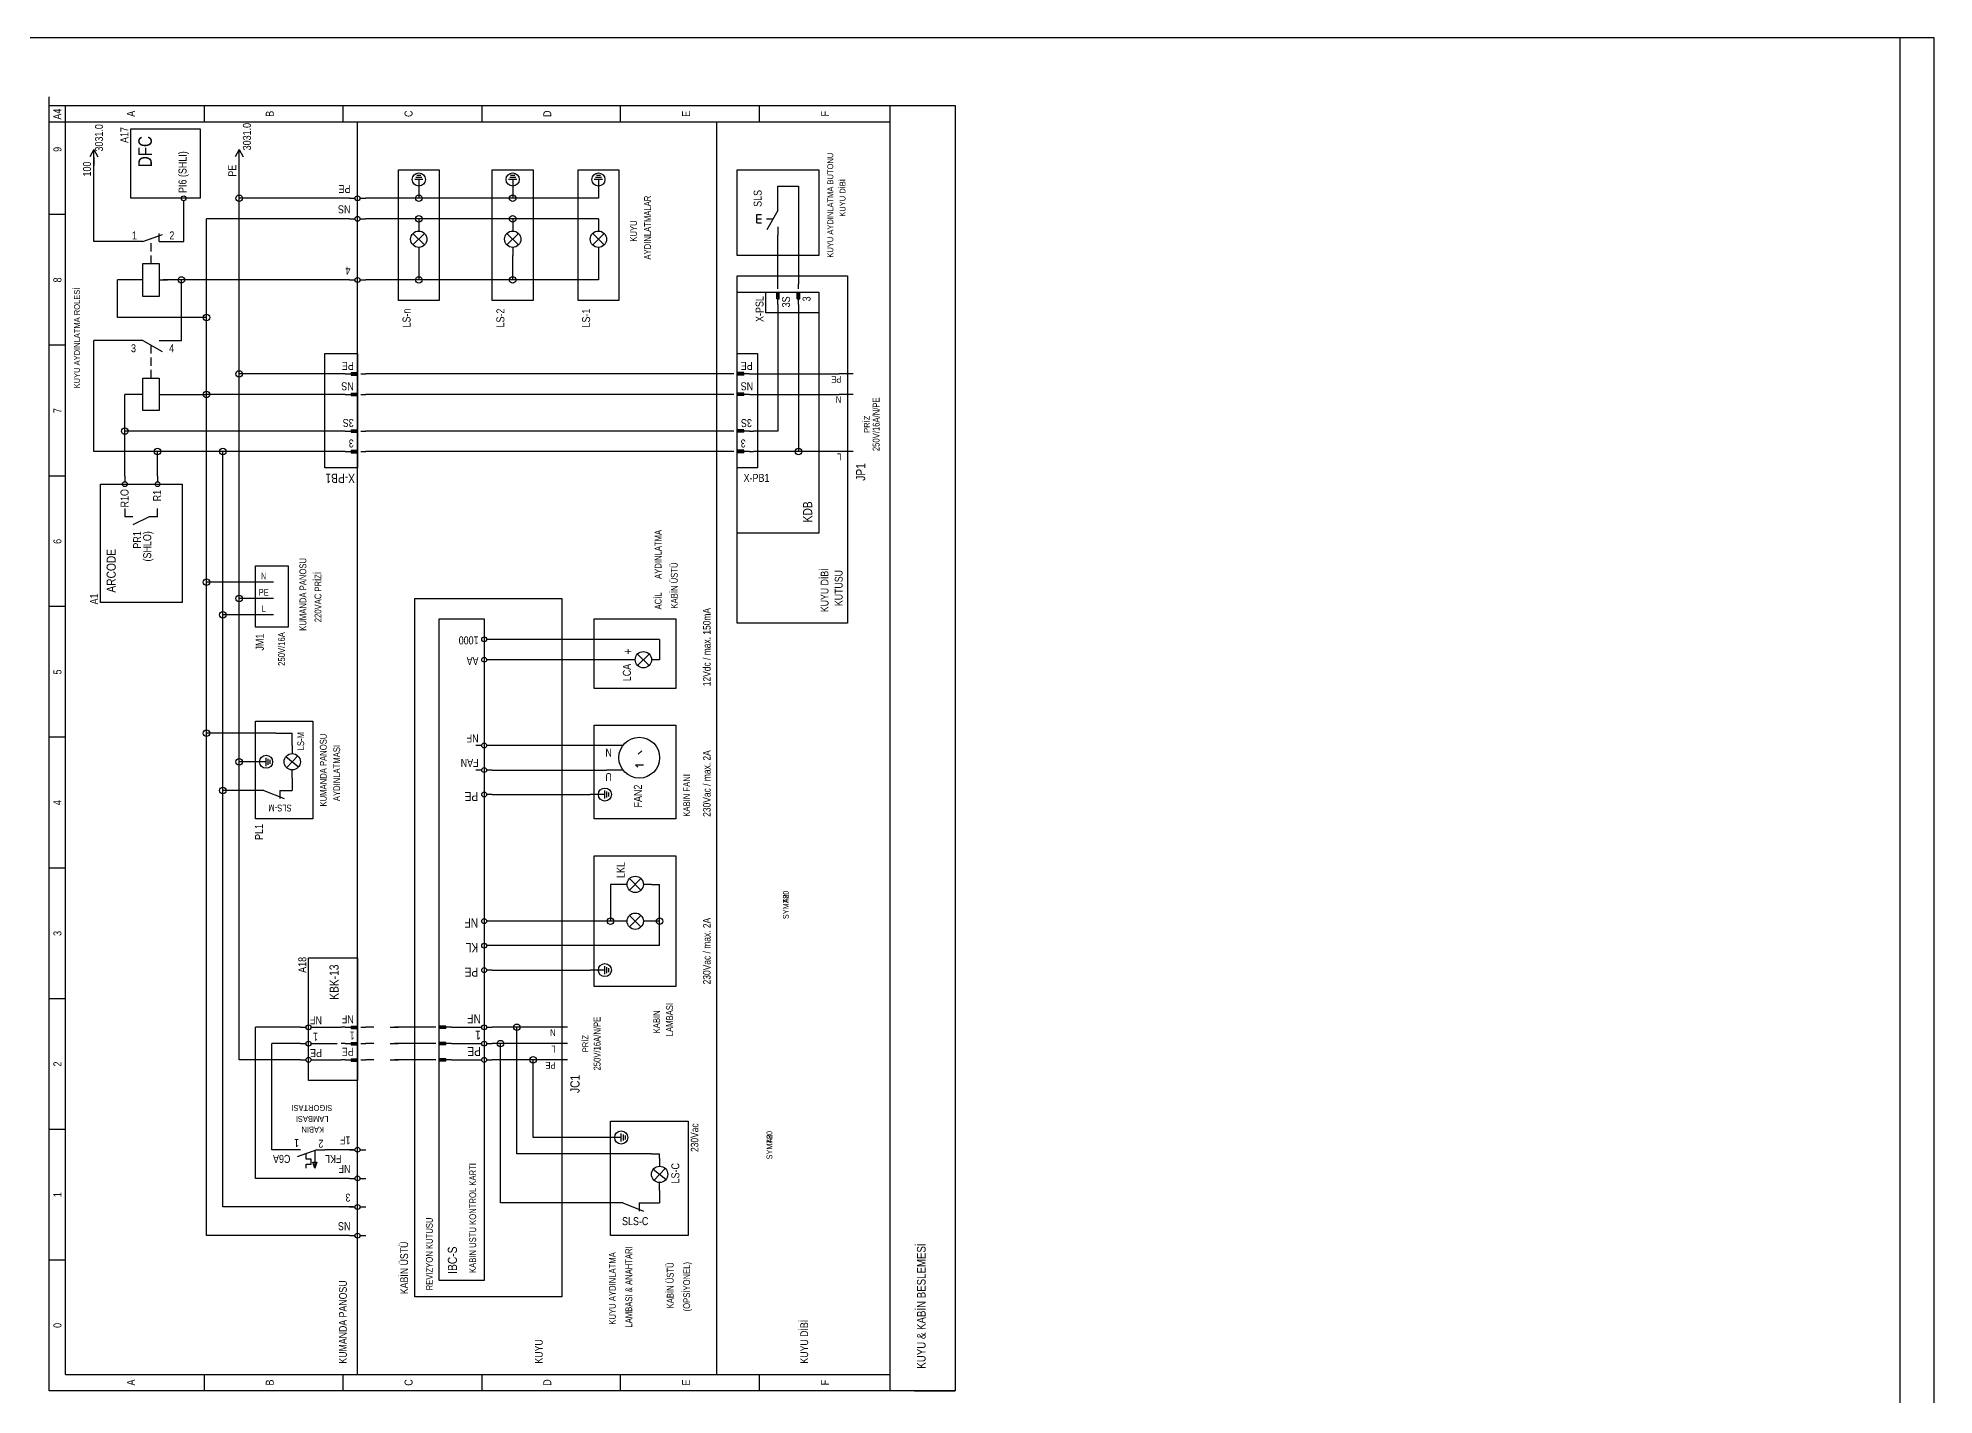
# Model space of a CAD drawing. Header units: centimetres. Extents: x 0 to 13208, y -30 to 2970.
# Drawn here: x 11812 to 13208, y 1971 to 2970 of the extents above; entities that cross this region are included whole.
import ezdxf
from ezdxf.enums import TextEntityAlignment as Align

# ---------------------------------------------------------------- set-up
doc = ezdxf.new("R2010")
doc.units = ezdxf.units.CM
for name, color, linetype in [('SCOTT-CERCEVE', 7, 'CONTINUOUS'), ('SCOTT-ELEKTRIK', 3, 'CONTINUOUS'), ('SCOTT-ELEKTRIK-YAZI', 4, 'CONTINUOUS')]:
    doc.layers.add(name, color=color, linetype=linetype)
doc.styles.get("Standard").update_dxf_attribs({"font": 'arial.ttf', "width": 0.8})

msp = doc.modelspace()

# ---------------------------------------------------------------- linework, layer by layer
at = {"layer": 'SCOTT-CERCEVE'}
for points in [[(0, 0), (13207.9, 0), (13207.9, 2970), (0, 2970)], [(100, 0), (13182.9, 0), (13182.9, 2970), (100, 2970)]]:
    msp.add_lwpolyline(points, close=True, dxfattribs=at)
at = {"layer": 'SCOTT-ELEKTRIK'}
for p, q in [((11820.2, 2920.2), (11820.2, 2926.6)), ((11820.2, 1974.4), (11820.2, 2920.2)), ((11820.2, 2920.2), (12487.3, 2920.2)), ((11832.2, 1986.5), (11832.2, 2920.2)), ((11934.4, 2920.2), (11934.4, 2908.2)), ((12036.5, 2920.2), (12036.5, 2908.2)), ((12138.7, 2920.2), (12138.7, 2908.2)), ((12240.9, 2908.2), (12240.9, 2920.2)), ((12343.1, 2908.2), (12343.1, 2920.2)), ((12439.3, 1974.4), (12439.3, 2920.2)), ((12487.3, 2920.2), (12487.3, 1974.4)), ((11820.2, 2908.2), (12439.3, 2908.2)), ((12047.3, 1986.5), (12047.3, 2908.2)), ((12311.8, 1986.5), (12311.8, 2908.2)), ((11880.3, 2903.1), (11931.4, 2903.1)), ((11880.3, 2852), (11880.3, 2903.1)), ((11931.4, 2903.1), (11931.4, 2852)), ((11853.2, 2888), (11850.2, 2882.6)), ((11853.2, 2888), (11856.2, 2882.6)), ((11853.2, 2876), (11853.2, 2888)), ((11853.2, 2882), (11853.2, 2876)), ((11853.2, 2820.1), (11853.2, 2876)), ((11960.2, 2888), (11957.2, 2882.6)), ((11960.2, 2852), (11960.2, 2888)), ((11960.2, 2888), (11963.2, 2882.6)), ((12077.4, 2776.8), (12077.4, 2873)), ((12077.4, 2873), (12107.4, 2873)), ((12095.4, 2865.8), (12089.4, 2865.8)), ((12094.6, 2867.3), (12090.1, 2867.3)), ((12093.9, 2868.8), (12090.9, 2868.8)), ((12092.4, 2865.8), (12092.4, 2855)), ((12107.4, 2873), (12107.4, 2776.8)), ((12146.5, 2776.8), (12146.5, 2873)), ((12146.5, 2873), (12176.5, 2873)), ((12164.5, 2865.8), (12158.5, 2865.8)), ((12163.8, 2867.3), (12159.3, 2867.3)), ((12163, 2868.8), (12160, 2868.8)), ((12161.5, 2865.8), (12161.5, 2855)), ((12176.5, 2873), (12176.5, 2776.8)), ((12209.6, 2776.8), (12209.6, 2873)), ((12209.6, 2873), (12239.6, 2873)), ((12227.6, 2865.8), (12221.6, 2865.8)), ((12226.9, 2867.3), (12222.4, 2867.3)), ((12226.1, 2868.8), (12223.1, 2868.8)), ((12224.6, 2865.8), (12224.6, 2855)), ((12239.6, 2873), (12239.6, 2776.8)), ((12326.8, 2809.9), (12326.8, 2873)), ((12326.8, 2873), (12386.9, 2873)), ((12386.9, 2873), (12386.9, 2809.9)), ((11931.4, 2852), (11880.3, 2852)), ((11919.3, 2846), (11919.3, 2850.2)), ((12041.3, 2852), (11960.2, 2852)), ((11960.2, 2722.7), (11960.2, 2852)), ((12041.3, 2852), (12045.5, 2852)), ((12049.1, 2852), (12053.3, 2852)), ((12092.4, 2852), (12053.3, 2852)), ((12092.4, 2855), (12092.4, 2852)), ((12161.5, 2852), (12092.4, 2852)), ((12161.5, 2855), (12161.5, 2852)), ((12224.6, 2852), (12161.5, 2852)), ((12224.6, 2855), (12224.6, 2852)), ((12356.8, 2861), (12371.9, 2861)), ((12356.8, 2849), (12356.8, 2861)), ((12356.8, 2843), (12356.8, 2849)), ((12371.9, 2861), (12371.9, 2788.9)), ((11832.2, 2840), (11820.2, 2840)), ((11919.3, 2820.1), (11919.3, 2846)), ((11936.1, 2707.7), (11936.1, 2836.9)), ((12041.3, 2836.9), (11936.1, 2836.9)), ((12041.3, 2836.9), (12045.5, 2836.9)), ((12049.1, 2836.9), (12053.3, 2836.9)), ((12092.4, 2836.9), (12053.3, 2836.9)), ((12092.4, 2836.9), (12092.4, 2833.9)), ((12161.5, 2836.9), (12092.4, 2836.9)), ((12092.4, 2833.9), (12092.4, 2827.9)), ((12161.5, 2836.9), (12161.5, 2833.9)), ((12224.6, 2836.9), (12161.5, 2836.9)), ((12161.5, 2833.9), (12161.5, 2827.9)), ((12224.6, 2836.9), (12224.6, 2833.9)), ((12224.6, 2833.9), (12224.6, 2827.9)), ((12341.2, 2833.9), (12341.2, 2840)), ((12341.2, 2840), (12344.8, 2840)), ((12341.2, 2836.9), (12344.8, 2836.9)), ((12341.2, 2833.9), (12344.8, 2833.9)), ((12348.4, 2836.9), (12353.4, 2836.9)), ((12356.8, 2843), (12348.6, 2828.7)), ((11886.3, 2820.1), (11853.2, 2820.1)), ((11889.3, 2820.1), (11883.3, 2820.1)), ((11889.3, 2820.1), (11903.7, 2825.3)), ((11895.3, 2821.9), (11895.3, 2822.2)), ((11901.3, 2820.1), (11901.3, 2826.1)), ((11901.3, 2820.1), (11907.3, 2820.1)), ((11907.3, 2820.1), (11919.3, 2820.1)), ((12096.6, 2817.7), (12088.1, 2826.2)), ((12096.6, 2826.2), (12088.1, 2817.7)), ((12165.8, 2817.7), (12157.3, 2826.2)), ((12165.8, 2826.2), (12157.3, 2817.7)), ((12228.9, 2817.7), (12220.4, 2826.2)), ((12228.9, 2826.2), (12220.4, 2817.7)), ((12356.8, 2830.9), (12356.8, 2824.9)), ((12356.8, 2788.9), (12356.8, 2824.9)), ((11895.3, 2812.9), (11895.3, 2818.9)), ((11895.3, 2803.9), (11895.3, 2809.9)), ((12092.4, 2815.9), (12092.4, 2809.9)), ((12092.4, 2809.9), (12092.4, 2791.9)), ((12161.5, 2815.9), (12161.5, 2809.9)), ((12161.5, 2791.9), (12161.5, 2809.9)), ((12224.6, 2815.9), (12224.6, 2809.9)), ((12224.6, 2809.9), (12224.6, 2791.9)), ((12386.9, 2809.9), (12326.8, 2809.9)), ((11870.7, 2764.3), (11870.7, 2791.9)), ((11883.3, 2791.9), (11870.7, 2791.9)), ((11889.3, 2791.9), (11883.3, 2791.9)), ((11889.3, 2803.9), (11901.3, 2803.9)), ((11889.3, 2779.8), (11889.3, 2803.9)), ((11901.3, 2803.9), (11901.3, 2779.8)), ((11901.3, 2791.9), (11907.3, 2791.9)), ((12036.5, 2791.9), (11904.3, 2791.9)), ((11917.6, 2747.4), (11917.6, 2791.9)), ((12041.3, 2791.9), (12011.1, 2791.9)), ((12041.3, 2791.9), (12045.5, 2791.9)), ((12049.1, 2791.9), (12053.3, 2791.9)), ((12092.4, 2791.9), (12053.3, 2791.9)), ((12161.5, 2791.9), (12092.4, 2791.9)), ((12224.6, 2791.9), (12161.5, 2791.9)), ((12326.8, 2794.9), (12407.9, 2794.9)), ((12326.8, 2782.9), (12326.8, 2794.9)), ((12407.9, 2794.9), (12407.9, 2539.4)), ((11901.3, 2779.8), (11889.3, 2779.8)), ((12326.8, 2605.5), (12326.8, 2782.9)), ((12326.8, 2782.9), (12386.9, 2782.9)), ((12347.8, 2782.9), (12386.9, 2782.9)), ((12347.8, 2767.8), (12347.8, 2782.9)), ((12355.9, 2782.9), (12357.8, 2782.9)), ((12355.9, 2778), (12355.9, 2782.9)), ((12355.9, 2778), (12357.8, 2778)), ((12356.2, 2778), (12356.2, 2782.9)), ((12356.5, 2778), (12356.5, 2782.9)), ((12356.8, 2785.3), (12356.8, 2788.9)), ((12356.8, 2773.8), (12356.8, 2782.9)), ((12357.1, 2778), (12357.1, 2782.9)), ((12357.5, 2778), (12357.5, 2782.9)), ((12357.8, 2778), (12357.8, 2782.9)), ((12371, 2782.9), (12372.8, 2782.9)), ((12371, 2778), (12371, 2782.9)), ((12371, 2778), (12372.8, 2778)), ((12371.3, 2778), (12371.3, 2782.9)), ((12371.6, 2778), (12371.6, 2782.9)), ((12371.9, 2785.3), (12371.9, 2788.9)), ((12371.9, 2773.8), (12371.9, 2782.9)), ((12372.2, 2778), (12372.2, 2782.9)), ((12372.5, 2778), (12372.5, 2782.9)), ((12372.8, 2778), (12372.8, 2782.9)), ((12386.9, 2782.9), (12386.9, 2767.8)), ((12386.9, 2782.9), (12386.9, 2605.5)), ((11936.1, 2764.3), (11870.7, 2764.3)), ((12107.4, 2776.8), (12077.4, 2776.8)), ((12176.5, 2776.8), (12146.5, 2776.8)), ((12239.6, 2776.8), (12209.6, 2776.8)), ((12386.9, 2767.8), (12347.8, 2767.8)), ((12356.8, 2773.8), (12356.8, 2770.8)), ((12356.8, 2770.8), (12356.8, 2680.7)), ((12371.9, 2773.8), (12371.9, 2770.8)), ((12371.9, 2770.8), (12371.9, 2665.6)), ((11832.2, 2743.8), (11820.2, 2743.8)), ((11853.2, 2665.6), (11853.2, 2747.4)), ((11886.3, 2747.4), (11853.2, 2747.4)), ((11889.3, 2747.4), (11883.3, 2747.4)), ((11889.3, 2747.4), (11903.5, 2739.2)), ((11895.3, 2737.8), (11895.3, 2743.8)), ((11895.3, 2737.8), (11895.3, 2739.5)), ((11901.3, 2747.4), (11907.3, 2747.4)), ((11907.3, 2747.4), (11917.6, 2747.4)), ((12023.3, 2653.6), (12023.3, 2737.8)), ((12023.3, 2737.8), (12047.3, 2737.8)), ((12047.3, 2737.8), (12047.3, 2653.6)), ((12326.8, 2653.6), (12326.8, 2737.8)), ((12326.8, 2737.8), (12341.8, 2737.8)), ((12341.8, 2737.8), (12341.8, 2653.6)), ((11895.3, 2728.8), (11895.3, 2734.8)), ((11895.3, 2719.7), (11895.3, 2725.8)), ((12035.3, 2722.7), (11960.2, 2722.7)), ((11960.2, 2557.5), (11960.2, 2722.7)), ((12038.3, 2722.7), (12035.3, 2722.7)), ((12038.3, 2722.7), (12047.3, 2722.7)), ((12042.5, 2723.7), (12047.3, 2723.7)), ((12042.5, 2723.7), (12042.5, 2721.8)), ((12042.5, 2723.3), (12047.3, 2723.3)), ((12042.5, 2723), (12047.3, 2723)), ((12042.5, 2722.4), (12047.3, 2722.4)), ((12042.5, 2722.1), (12047.3, 2722.1)), ((12047.3, 2723.7), (12047.3, 2721.8)), ((12049.7, 2722.7), (12053.3, 2722.7)), ((12320.8, 2722.7), (12053.3, 2722.7)), ((12324.4, 2722.7), (12320.8, 2722.7)), ((12326.8, 2721.8), (12326.8, 2723.7)), ((12331.6, 2723.7), (12326.8, 2723.7)), ((12331.6, 2723.3), (12326.8, 2723.3)), ((12331.6, 2723), (12326.8, 2723)), ((12335.8, 2722.7), (12326.8, 2722.7)), ((12331.6, 2722.4), (12326.8, 2722.4)), ((12331.6, 2722.1), (12326.8, 2722.1)), ((12331.6, 2721.8), (12331.6, 2723.7)), ((12335.8, 2722.7), (12338.8, 2722.7)), ((12338.8, 2722.7), (12401.9, 2722.7)), ((12412.1, 2722.7), (12401.9, 2722.7)), ((11889.3, 2719.7), (11901.3, 2719.7)), ((11889.3, 2695.7), (11889.3, 2719.7)), ((11901.3, 2719.7), (11901.3, 2695.7)), ((12042.5, 2721.8), (12047.3, 2721.8)), ((12042.5, 2708.6), (12047.3, 2708.6)), ((12042.5, 2708.6), (12042.5, 2706.8)), ((12042.5, 2708.3), (12047.3, 2708.3)), ((12042.5, 2708), (12047.3, 2708)), ((12047.3, 2708.6), (12047.3, 2706.8)), ((12331.6, 2721.8), (12326.8, 2721.8)), ((12326.8, 2706.8), (12326.8, 2708.6)), ((12331.6, 2708.6), (12326.8, 2708.6)), ((12331.6, 2708.3), (12326.8, 2708.3)), ((12331.6, 2708), (12326.8, 2708)), ((12331.6, 2706.8), (12331.6, 2708.6)), ((11876, 2680.7), (11876, 2707.7)), ((11889.3, 2707.7), (11876, 2707.7)), ((11901.3, 2695.7), (11889.3, 2695.7)), ((11901.3, 2707.7), (11936.1, 2707.7)), ((11936.1, 2569.5), (11936.1, 2707.7)), ((12035.3, 2707.7), (11936.1, 2707.7)), ((12038.3, 2707.7), (12035.3, 2707.7)), ((12038.3, 2707.7), (12047.3, 2707.7)), ((12042.5, 2707.4), (12047.3, 2707.4)), ((12042.5, 2707.1), (12047.3, 2707.1)), ((12042.5, 2706.8), (12047.3, 2706.8)), ((12049.7, 2707.7), (12053.3, 2707.7)), ((12320.8, 2707.7), (12053.3, 2707.7)), ((12324.4, 2707.7), (12320.8, 2707.7)), ((12335.8, 2707.7), (12326.8, 2707.7)), ((12331.6, 2707.4), (12326.8, 2707.4)), ((12331.6, 2707.1), (12326.8, 2707.1)), ((12331.6, 2706.8), (12326.8, 2706.8)), ((12335.8, 2707.7), (12338.8, 2707.7)), ((12338.8, 2707.7), (12401.9, 2707.7)), ((12412.1, 2707.7), (12401.9, 2707.7)), ((12035.3, 2680.7), (11876, 2680.7)), ((11876, 2647.6), (11876, 2680.7)), ((12038.3, 2680.7), (12035.3, 2680.7)), ((12038.3, 2680.7), (12047.3, 2680.7)), ((12042.5, 2681.6), (12047.3, 2681.6)), ((12042.5, 2681.6), (12042.5, 2679.8)), ((12042.5, 2681.3), (12047.3, 2681.3)), ((12042.5, 2681), (12047.3, 2681)), ((12042.5, 2680.4), (12047.3, 2680.4)), ((12047.3, 2681.6), (12047.3, 2679.8)), ((12049.7, 2680.7), (12053.3, 2680.7)), ((12320.8, 2680.7), (12053.3, 2680.7)), ((12324.4, 2680.7), (12320.8, 2680.7)), ((12326.8, 2679.8), (12326.8, 2681.6)), ((12331.6, 2681.6), (12326.8, 2681.6)), ((12331.6, 2681.3), (12326.8, 2681.3)), ((12331.6, 2681), (12326.8, 2681)), ((12335.8, 2680.7), (12326.8, 2680.7)), ((12331.6, 2680.4), (12326.8, 2680.4)), ((12331.6, 2679.8), (12331.6, 2681.6)), ((12335.8, 2680.7), (12338.8, 2680.7)), ((12356.8, 2680.7), (12338.8, 2680.7)), ((12042.5, 2680.1), (12047.3, 2680.1)), ((12042.5, 2679.8), (12047.3, 2679.8)), ((12042.5, 2666.6), (12047.3, 2666.6)), ((12042.5, 2666.6), (12042.5, 2664.7)), ((12042.5, 2666.3), (12047.3, 2666.3)), ((12047.3, 2666.6), (12047.3, 2664.7)), ((12331.6, 2680.1), (12326.8, 2680.1)), ((12331.6, 2679.8), (12326.8, 2679.8)), ((12326.8, 2664.7), (12326.8, 2666.6)), ((12331.6, 2666.6), (12326.8, 2666.6)), ((12331.6, 2666.3), (12326.8, 2666.3)), ((12331.6, 2664.7), (12331.6, 2666.6)), ((11900.1, 2665.6), (11853.2, 2665.6)), ((11900.1, 2647.6), (11900.1, 2665.6)), ((11948.1, 2665.6), (11900.1, 2665.6)), ((11948.1, 2545.4), (11948.1, 2665.6)), ((12035.3, 2665.6), (11948.1, 2665.6)), ((12047.3, 2653.6), (12023.3, 2653.6)), ((12038.3, 2665.6), (12035.3, 2665.6)), ((12038.3, 2665.6), (12047.3, 2665.6)), ((12042.5, 2665.9), (12047.3, 2665.9)), ((12042.5, 2665.3), (12047.3, 2665.3)), ((12042.5, 2665), (12047.3, 2665)), ((12042.5, 2664.7), (12047.3, 2664.7)), ((12049.7, 2665.6), (12053.3, 2665.6)), ((12320.8, 2665.6), (12053.3, 2665.6)), ((12324.4, 2665.6), (12320.8, 2665.6)), ((12331.6, 2665.9), (12326.8, 2665.9)), ((12335.8, 2665.6), (12326.8, 2665.6)), ((12331.6, 2665.3), (12326.8, 2665.3)), ((12331.6, 2665), (12326.8, 2665)), ((12331.6, 2664.7), (12326.8, 2664.7)), ((12341.8, 2653.6), (12326.8, 2653.6)), ((12335.8, 2665.6), (12338.8, 2665.6)), ((12371.9, 2665.6), (12338.8, 2665.6)), ((12401.9, 2665.6), (12371.9, 2665.6)), ((12412.1, 2665.6), (12401.9, 2665.6)), ((11832.2, 2647.6), (11820.2, 2647.6)), ((11858, 2554.5), (11858, 2641.6)), ((11858, 2641.6), (11918.1, 2641.6)), ((11876, 2647.6), (11876, 2643.4)), ((11900.1, 2647.6), (11900.1, 2643.4)), ((11918.1, 2641.6), (11918.1, 2554.5)), ((11876, 2623.6), (11876, 2617.6)), ((11882, 2617.6), (11876, 2617.6)), ((11894, 2617.6), (11882, 2611.6)), ((11900.1, 2617.6), (11894, 2617.6)), ((11900.1, 2617.6), (11900.1, 2623.6)), ((12386.9, 2605.5), (12326.8, 2605.5)), ((12326.8, 2539.4), (12326.8, 2605.5)), ((11972.2, 2569.5), (11936.1, 2569.5)), ((11936.1, 2458.3), (11936.1, 2569.5)), ((11972.2, 2581.5), (11996.2, 2581.5)), ((11972.2, 2536.4), (11972.2, 2581.5)), ((11975.2, 2569.5), (11972.2, 2569.5)), ((11985.4, 2569.5), (11975.2, 2569.5)), ((11996.2, 2581.5), (11996.2, 2536.4)), ((11972.2, 2557.5), (11960.2, 2557.5)), ((11960.2, 2437.3), (11960.2, 2557.5)), ((11975.2, 2557.5), (11972.2, 2557.5)), ((11985.4, 2557.5), (11975.2, 2557.5)), ((12089.4, 2043.6), (12089.4, 2557.5)), ((12089.4, 2557.5), (12197.6, 2557.5)), ((12197.6, 2557.5), (12197.6, 2043.6)), ((11832.2, 2551.5), (11820.2, 2551.5)), ((11918.1, 2554.5), (11858, 2554.5)), ((11972.2, 2545.4), (11948.1, 2545.4)), ((11948.1, 2416.2), (11948.1, 2545.4)), ((11975.2, 2545.4), (11972.2, 2545.4)), ((11985.4, 2545.4), (11975.2, 2545.4)), ((12107.4, 2055.6), (12107.4, 2542.4)), ((12107.4, 2542.4), (12140.5, 2542.4)), ((12140.5, 2542.4), (12140.5, 2055.6)), ((12221.6, 2491.3), (12221.6, 2542.4)), ((12221.6, 2542.4), (12281.7, 2542.4)), ((12281.7, 2542.4), (12281.7, 2491.3)), ((11996.2, 2536.4), (11972.2, 2536.4)), ((12146.5, 2527.4), (12142.3, 2527.4)), ((12269.7, 2527.4), (12146.5, 2527.4)), ((12269.7, 2527.4), (12269.7, 2512.4)), ((12407.9, 2539.4), (12326.8, 2539.4)), ((12253.4, 2508.1), (12261.9, 2516.6)), ((12261.9, 2508.1), (12253.4, 2516.6)), ((12146.5, 2512.4), (12142.3, 2512.4)), ((12245.7, 2512.4), (12146.5, 2512.4)), ((12251.7, 2512.4), (12245.7, 2512.4)), ((12269.7, 2512.4), (12263.7, 2512.4)), ((12281.7, 2491.3), (12221.6, 2491.3)), ((11972.2, 2458.3), (11936.1, 2458.3)), ((11936.1, 2088.6), (11936.1, 2458.3)), ((11972.2, 2395.2), (11972.2, 2467.3)), ((11972.2, 2467.3), (12014.3, 2467.3)), ((11972.4, 2458.3), (11972.2, 2458.3)), ((11987.2, 2458.3), (11972.2, 2458.3)), ((11987.2, 2458.3), (11999.2, 2458.3)), ((11999.2, 2449.3), (11999.2, 2458.3)), ((12014.3, 2467.3), (12014.3, 2395.2)), ((12221.6, 2395.2), (12221.6, 2464.3)), ((12221.6, 2464.3), (12281.7, 2464.3)), ((12281.7, 2464.3), (12281.7, 2395.2)), ((11832.2, 2455.3), (11820.2, 2455.3)), ((11999.2, 2449.3), (11999.2, 2443.3)), ((12138.7, 2449.3), (12134.5, 2449.3)), ((12146.5, 2449.3), (12142.3, 2449.3)), ((12230.6, 2449.3), (12146.5, 2449.3)), ((12242.5, 2449.3), (12230.6, 2449.3)), ((12254, 2442.8), (12256.5, 2445.3)), ((11972.2, 2437.3), (11960.2, 2437.3)), ((11960.2, 2217.9), (11960.2, 2437.3)), ((11972.4, 2437.3), (11972.2, 2437.3)), ((11980, 2437.3), (11972.2, 2437.3)), ((11980, 2434.2), (11980, 2440.3)), ((11981.5, 2435), (11981.5, 2439.5)), ((11983, 2435.7), (11983, 2438.8)), ((12003.8, 2433.4), (11994.4, 2440.9)), ((12003.3, 2441.6), (11995.1, 2432.9)), ((11999.2, 2425.2), (11999.2, 2431.2)), ((12138.7, 2431.2), (12134.5, 2431.2)), ((12146.5, 2431.2), (12142.3, 2431.2)), ((12146.5, 2431.2), (12230.6, 2431.2)), ((12242.5, 2431.2), (12230.6, 2431.2)), ((12253.6, 2433.4), (12251.9, 2435.1)), ((12251.9, 2435.1), (12257.8, 2435.1)), ((11972.2, 2416.2), (11948.1, 2416.2)), ((11948.1, 2109.7), (11948.1, 2416.2)), ((11978.2, 2416.2), (11972.2, 2416.2)), ((11972.4, 2416.2), (11972.2, 2416.2)), ((11978.2, 2416.2), (11993.2, 2410.2)), ((11990.2, 2416.2), (11990.2, 2410.2)), ((11990.2, 2416.2), (11993.2, 2416.2)), ((11993.2, 2416.2), (11999.2, 2416.2)), ((11999.2, 2425.2), (11999.2, 2416.2)), ((12229.4, 2410.2), (12229.4, 2416.2)), ((12230.9, 2411), (12230.9, 2415.5)), ((12146.5, 2413.2), (12142.3, 2413.2)), ((12146.5, 2413.2), (12218.6, 2413.2)), ((12229.4, 2413.2), (12218.6, 2413.2)), ((12232.4, 2411.7), (12232.4, 2414.7)), ((12014.3, 2395.2), (11972.2, 2395.2)), ((12281.7, 2395.2), (12221.6, 2395.2)), ((11832.2, 2359.1), (11820.2, 2359.1)), ((12221.6, 2272), (12221.6, 2368.1)), ((12221.6, 2368.1), (12281.7, 2368.1)), ((12281.7, 2368.1), (12281.7, 2272)), ((12239.6, 2347.1), (12233.6, 2347.1)), ((12233.6, 2347.1), (12233.6, 2320)), ((12245.7, 2347.1), (12239.6, 2347.1)), ((12247.4, 2342.8), (12255.9, 2351.3)), ((12255.9, 2342.8), (12247.4, 2351.3)), ((12263.7, 2347.1), (12257.7, 2347.1)), ((12263.7, 2347.1), (12269.7, 2347.1)), ((12269.7, 2320), (12269.7, 2347.1)), ((12146.5, 2320), (12142.3, 2320)), ((12233.6, 2320), (12146.5, 2320)), ((12239.6, 2320), (12233.6, 2320)), ((12245.7, 2320), (12239.6, 2320)), ((12247.4, 2315.8), (12255.9, 2324.3)), ((12255.9, 2315.8), (12247.4, 2324.3)), ((12263.7, 2320), (12257.7, 2320)), ((12269.7, 2320), (12263.7, 2320)), ((12269.7, 2302), (12269.7, 2320)), ((12011.2, 2202.8), (12011.2, 2293)), ((12011.2, 2293), (12047.3, 2293)), ((12047.3, 2293), (12047.3, 2202.8)), ((12146.5, 2302), (12142.3, 2302)), ((12269.7, 2302), (12146.5, 2302)), ((12146.5, 2284), (12142.3, 2284)), ((12146.5, 2284), (12218.6, 2284)), ((12229.4, 2284), (12218.6, 2284)), ((12229.4, 2281), (12229.4, 2287)), ((12230.9, 2281.7), (12230.9, 2286.2)), ((12232.4, 2282.5), (12232.4, 2285.5)), ((11832.2, 2262.9), (11820.2, 2262.9)), ((12281.7, 2272), (12221.6, 2272)), ((12005.2, 2241.9), (11972.2, 2241.9)), ((11972.2, 2130.7), (11972.2, 2241.9)), ((12005.2, 2241.9), (12009.4, 2241.9)), ((12013.1, 2241.9), (12017.3, 2241.9)), ((12017.3, 2241.9), (12035.3, 2241.9)), ((12038.3, 2241.9), (12035.3, 2241.9)), ((12038.3, 2241.9), (12047.3, 2241.9)), ((12042.5, 2242.8), (12047.3, 2242.8)), ((12042.5, 2242.8), (12042.5, 2241)), ((12042.5, 2242.5), (12047.3, 2242.5)), ((12042.5, 2242.2), (12047.3, 2242.2)), ((12042.5, 2241.6), (12047.3, 2241.6)), ((12042.5, 2241.3), (12047.3, 2241.3)), ((12042.5, 2241), (12047.3, 2241)), ((12047.3, 2242.8), (12047.3, 2241)), ((12049.7, 2241.9), (12053.3, 2241.9)), ((12059.3, 2241.9), (12053.3, 2241.9)), ((12071.4, 2241.9), (12077.4, 2241.9)), ((12077.4, 2241.9), (12074.4, 2241.9)), ((12101.4, 2241.9), (12077.4, 2241.9)), ((12105, 2241.9), (12101.4, 2241.9)), ((12107.4, 2241), (12107.4, 2242.8)), ((12112.2, 2242.8), (12107.4, 2242.8)), ((12112.2, 2242.5), (12107.4, 2242.5)), ((12112.2, 2242.2), (12107.4, 2242.2)), ((12116.4, 2241.9), (12107.4, 2241.9)), ((12112.2, 2241.6), (12107.4, 2241.6)), ((12112.2, 2241.3), (12107.4, 2241.3)), ((12112.2, 2241), (12107.4, 2241)), ((12112.2, 2241), (12112.2, 2242.8)), ((12116.4, 2241.9), (12119.4, 2241.9)), ((12119.4, 2241.9), (12134.5, 2241.9)), ((12134.5, 2241.9), (12138.7, 2241.9)), ((12142.3, 2241.9), (12146.5, 2241.9)), ((12164.5, 2241.9), (12146.5, 2241.9)), ((12164.5, 2148.7), (12164.5, 2241.9)), ((12191.6, 2241.9), (12164.5, 2241.9)), ((12201.8, 2241.9), (12191.6, 2241.9)), ((12005.2, 2229.9), (11984.2, 2229.9)), ((11984.2, 2151.8), (11984.2, 2229.9)), ((12005.2, 2229.9), (12009.4, 2229.9)), ((12013.1, 2229.9), (12017.3, 2229.9)), ((12017.3, 2229.9), (12032.3, 2229.9)), ((12038.3, 2229.9), (12035.3, 2229.9)), ((12038.3, 2229.9), (12047.3, 2229.9)), ((12042.5, 2230.8), (12047.3, 2230.8)), ((12042.5, 2230.8), (12042.5, 2229)), ((12042.5, 2230.5), (12047.3, 2230.5)), ((12042.5, 2230.2), (12047.3, 2230.2)), ((12042.5, 2229.6), (12047.3, 2229.6)), ((12042.5, 2229.3), (12047.3, 2229.3)), ((12042.5, 2229), (12047.3, 2229)), ((12047.3, 2230.8), (12047.3, 2229)), ((12049.7, 2229.9), (12053.3, 2229.9)), ((12059.3, 2229.9), (12053.3, 2229.9)), ((12071.4, 2229.9), (12077.4, 2229.9)), ((12077.4, 2229.9), (12074.4, 2229.9)), ((12101.4, 2229.9), (12077.4, 2229.9)), ((12105, 2229.9), (12101.4, 2229.9)), ((12107.4, 2229), (12107.4, 2230.8)), ((12112.2, 2230.8), (12107.4, 2230.8)), ((12112.2, 2230.5), (12107.4, 2230.5)), ((12112.2, 2230.2), (12107.4, 2230.2)), ((12116.4, 2229.9), (12107.4, 2229.9)), ((12112.2, 2229.6), (12107.4, 2229.6)), ((12112.2, 2229.3), (12107.4, 2229.3)), ((12112.2, 2229), (12107.4, 2229)), ((12112.2, 2229), (12112.2, 2230.8)), ((12116.4, 2229.9), (12119.4, 2229.9)), ((12119.4, 2229.9), (12134.5, 2229.9)), ((12134.5, 2229.9), (12138.7, 2229.9)), ((12142.3, 2229.9), (12146.5, 2229.9)), ((12152.5, 2229.9), (12146.5, 2229.9)), ((12152.5, 2112.7), (12152.5, 2229.9)), ((12191.6, 2229.9), (12152.5, 2229.9)), ((12201.8, 2229.9), (12191.6, 2229.9)), ((12005.2, 2217.9), (11960.2, 2217.9)), ((12005.2, 2217.9), (12009.4, 2217.9)), ((12013.1, 2217.9), (12017.3, 2217.9)), ((12017.3, 2217.9), (12035.3, 2217.9)), ((12038.3, 2217.9), (12035.3, 2217.9)), ((12038.3, 2217.9), (12047.3, 2217.9)), ((12042.5, 2218.8), (12047.3, 2218.8)), ((12042.5, 2218.8), (12042.5, 2217)), ((12042.5, 2218.5), (12047.3, 2218.5)), ((12042.5, 2218.2), (12047.3, 2218.2)), ((12042.5, 2217.6), (12047.3, 2217.6)), ((12042.5, 2217.3), (12047.3, 2217.3)), ((12042.5, 2217), (12047.3, 2217)), ((12047.3, 2218.8), (12047.3, 2217)), ((12049.7, 2217.9), (12053.3, 2217.9)), ((12059.3, 2217.9), (12053.3, 2217.9)), ((12071.4, 2217.9), (12077.4, 2217.9)), ((12077.4, 2217.9), (12074.4, 2217.9)), ((12101.4, 2217.9), (12077.4, 2217.9)), ((12105, 2217.9), (12101.4, 2217.9)), ((12107.4, 2217), (12107.4, 2218.8)), ((12112.2, 2218.8), (12107.4, 2218.8)), ((12112.2, 2218.5), (12107.4, 2218.5)), ((12112.2, 2218.2), (12107.4, 2218.2)), ((12116.4, 2217.9), (12107.4, 2217.9)), ((12112.2, 2217.6), (12107.4, 2217.6)), ((12112.2, 2217.3), (12107.4, 2217.3)), ((12112.2, 2217), (12107.4, 2217)), ((12112.2, 2217), (12112.2, 2218.8)), ((12116.4, 2217.9), (12119.4, 2217.9)), ((12119.4, 2217.9), (12134.5, 2217.9)), ((12134.5, 2217.9), (12138.7, 2217.9)), ((12142.3, 2217.9), (12146.5, 2217.9)), ((12176.5, 2217.9), (12146.5, 2217.9)), ((12176.5, 2160.8), (12176.5, 2217.9)), ((12191.6, 2217.9), (12176.5, 2217.9)), ((12201.8, 2217.9), (12191.6, 2217.9)), ((12047.3, 2202.8), (12011.2, 2202.8)), ((11832.2, 2166.8), (11820.2, 2166.8)), ((12233.6, 2088.6), (12233.6, 2172.8)), ((12233.6, 2172.8), (12290.7, 2172.8)), ((12241.4, 2157.8), (12241.4, 2163.8)), ((12290.7, 2172.8), (12290.7, 2088.6)), ((11999.2, 2151.8), (11984.2, 2151.8)), ((12005.2, 2151.8), (11999.2, 2151.8)), ((12017.3, 2151.8), (12002.8, 2146.5)), ((12015.8, 2151), (12015.8, 2138.3)), ((12017.3, 2151.8), (12023.3, 2151.8)), ((12041.3, 2151.8), (12023.3, 2151.8)), ((12041.3, 2151.8), (12045.5, 2151.8)), ((12044.3, 2151.8), (12041.3, 2151.8)), ((12049.1, 2151.8), (12053.3, 2151.8)), ((12233.6, 2160.8), (12176.5, 2160.8)), ((12241.4, 2160.8), (12233.6, 2160.8)), ((12233.9, 2160.8), (12233.6, 2160.8)), ((12243, 2158.5), (12243, 2163)), ((12244.5, 2159.3), (12244.5, 2162.3)), ((12009.6, 2144.9), (12009.6, 2148.9)), ((12013.2, 2144.9), (12009.6, 2144.9)), ((12009.6, 2141.3), (12013.2, 2141.3)), ((12009.6, 2138.3), (12009.6, 2141.3)), ((12013.2, 2141.3), (12013.2, 2144.9)), ((12015.8, 2138.3), (12014.4, 2142.6)), ((12014.4, 2142.6), (12017.3, 2142.6)), ((12015.8, 2138.3), (12017.3, 2142.6)), ((12233.6, 2148.7), (12164.5, 2148.7)), ((12233.9, 2148.7), (12233.6, 2148.7)), ((12263.7, 2148.7), (12233.6, 2148.7)), ((12263.7, 2148.7), (12269.7, 2148.7)), ((12274.3, 2129.9), (12264.9, 2137.3)), ((12273.8, 2138), (12265.6, 2129.4)), ((12269.7, 2145.7), (12269.7, 2148.7)), ((12269.7, 2145.7), (12269.7, 2139.7)), ((12041.3, 2130.7), (11972.2, 2130.7)), ((12041.3, 2130.7), (12045.5, 2130.7)), ((12049.1, 2130.7), (12053.3, 2130.7)), ((12269.7, 2121.7), (12269.7, 2127.7)), ((12041.3, 2109.7), (11948.1, 2109.7)), ((12041.3, 2109.7), (12045.5, 2109.7)), ((12044.3, 2109.7), (12041.3, 2109.7)), ((12049.1, 2109.7), (12053.3, 2109.7)), ((12233.6, 2112.7), (12152.5, 2112.7)), ((12242.7, 2112.7), (12233.6, 2112.7)), ((12233.9, 2112.7), (12233.6, 2112.7)), ((12242.7, 2112.7), (12257.7, 2106.7)), ((12254.7, 2112.7), (12254.7, 2106.7)), ((12254.7, 2112.7), (12257.7, 2112.7)), ((12257.7, 2112.7), (12269.7, 2112.7)), ((12269.7, 2121.7), (12269.7, 2112.7)), ((12041.3, 2088.6), (11936.1, 2088.6)), ((12041.3, 2088.6), (12045.5, 2088.6)), ((12049.1, 2088.6), (12053.3, 2088.6)), ((12290.7, 2088.6), (12233.6, 2088.6)), ((11832.2, 2070.6), (11820.2, 2070.6)), ((12140.5, 2055.6), (12107.4, 2055.6)), ((12197.6, 2043.6), (12089.4, 2043.6)), ((11832.2, 1986.5), (12439.3, 1986.5)), ((11934.4, 1986.5), (11934.4, 1974.4)), ((12036.5, 1986.5), (12036.5, 1974.4)), ((12138.7, 1986.5), (12138.7, 1974.4)), ((12240.9, 1974.4), (12240.9, 1986.5)), ((12343.1, 1974.4), (12343.1, 1986.5)), ((12439.3, 1974.4), (12439.3, 1986.5)), ((12487.3, 1974.4), (11820.2, 1974.4)), ((12457.3, 1974.4), (12487.3, 1974.4))]:
    msp.add_line(p, q, dxfattribs=at)
msp.add_lwpolyline([(12014.4, 2142.6), (12017.3, 2142.6), (12015.8, 2138.3), (12014.4, 2142.6)], dxfattribs=at)
for centre, radius in [((12092.4, 2865.8), 4.81), ((12161.5, 2865.8), 4.81), ((12224.6, 2865.8), 4.81), ((11919.3, 2852), 1.8), ((11960.2, 2852), 2.4), ((12047.3, 2852), 1.8), ((12092.4, 2852), 2.4), ((12161.5, 2852), 2.4), ((12047.3, 2836.9), 1.8), ((12092.4, 2836.9), 2.4), ((12161.5, 2836.9), 2.4), ((12092.4, 2821.9), 6.01), ((12161.5, 2821.9), 6.01), ((12224.6, 2821.9), 6.01), ((11917.6, 2791.9), 2.4), ((12047.3, 2791.9), 1.8), ((12092.4, 2791.9), 2.4), ((12161.5, 2791.9), 2.4), ((11936.1, 2764.3), 2.4), ((11960.2, 2722.7), 2.4), ((11936.1, 2707.7), 2.4), ((11876, 2680.7), 2.4), ((11900.1, 2665.6), 2.4), ((11948.1, 2665.6), 2.4), ((12371.9, 2665.6), 2.4), ((11876, 2641.6), 1.8), ((11900.1, 2641.6), 1.8), ((11936.1, 2569.5), 2.4), ((11960.2, 2557.5), 2.4), ((11948.1, 2545.4), 2.4), ((12140.5, 2527.4), 1.8), ((12140.5, 2512.4), 1.8), ((12257.7, 2512.4), 6.01), ((11936.1, 2458.3), 2.4), ((11999.2, 2437.3), 6.01), ((12140.5, 2449.3), 1.8), ((12254.7, 2440.3), 15), ((11960.2, 2437.3), 2.4), ((11980, 2437.3), 4.81), ((12140.5, 2431.2), 1.8), ((11948.1, 2416.2), 2.4), ((12140.5, 2413.2), 1.8), ((12229.4, 2413.2), 4.81), ((12251.7, 2347.1), 6.01), ((12140.5, 2320), 1.8), ((12233.6, 2320), 2.4), ((12251.7, 2320), 6.01), ((12269.7, 2320), 2.4), ((12140.5, 2302), 1.8), ((12140.5, 2284), 1.8), ((12229.4, 2284), 4.81), ((12011.2, 2241.9), 1.8), ((12140.5, 2241.9), 1.8), ((12164.5, 2241.9), 2.4), ((12011.2, 2229.9), 1.8), ((12011.2, 2217.9), 1.8), ((12140.5, 2229.9), 1.8), ((12140.5, 2217.9), 1.8), ((12152.5, 2229.9), 2.4), ((12176.5, 2217.9), 2.4), ((12241.4, 2160.8), 4.81), ((12047.3, 2151.8), 1.8), ((12269.7, 2133.7), 6.01), ((12047.3, 2130.7), 1.8), ((12047.3, 2109.7), 1.8), ((12047.3, 2088.6), 1.8)]:
    msp.add_circle(centre, radius, dxfattribs=at)

# ---------------------------------------------------------------- texts
at = {"layer": 'SCOTT-ELEKTRIK-YAZI', "width": 0.8}
for s, height, rotation, p in [('A4', 5.89, 90, (11829.3, 2909.9)), ('3031.0', 5.89, 90, (11859.9, 2886.4)), ('3031.0', 5.89, 90, (11968.8, 2887.3)), ('PI6 (SHLI)', 5.89, 90, (11921.4, 2855.9)), ('PE', 5.89, 180, (12042.1, 2861.8)), ('KUYU AYDINLATMA BUTONU', 4.328, 90, (12397.5, 2808.3)), ('KUYU DİBİ', 4.33, 90, (12406.5, 2838.4)), ('SLS', 5.89, 90, (12344.8, 2845.7)), ('NS', 5.89, 180, (12042.1, 2846.8)), ('4', 5.89, 180, (12042.1, 2801.7)), ('KUYU AYDINLATMA ROLESİ', 4.328, 90, (11842.9, 2712.1)), ('4', 5.89, 360, (11908.6, 2738.7)), ('PE', 5.89, 180, (12044.5, 2731.6)), ('NS', 5.89, 180, (12044.5, 2716.6)), ('PE', 5.05, 180, (12403.5, 2721.3)), ('N', 5.05, 180, (12403.5, 2706.3)), ('3S', 5.89, 180, (12044.5, 2689.6)), ('3', 5.89, 180, (12044.5, 2674.5)), ('L', 5.05, 180, (12403.5, 2664.2)), ('X-PB1', 6.73, 180, (12045.4, 2649.3)), ('KDB', 6.73, 90, (12382, 2613.5)), ('AYDINLATMA', 5.05, 90, (12271.1, 2571.9)), ('ARCODE', 6.73, 90, (11869.3, 2561.8)), ('KABİN ÜSTÜ', 5.05, 90, (12283, 2550.1)), ('KUYU DİBİ', 5.77, 90, (12394, 2547.4)), ('KUTUSU', 5.77, 90, (12404.4, 2551.9)), ('A1', 5.89, 90, (11856.3, 2553.1)), ('ACİL', 5.05, 90, (12271.1, 2549.4)), ('12Vdc / max. 150mA', 5.554, 90, (12307.2, 2492.9)), ('1000', 5.89, 180, (12136.4, 2529.6)), ('AA', 5.89, 180, (12136.4, 2514.5)), ('LS-M', 5.05, 90, (12008, 2445.7)), ('NF', 5.89, 180, (12136.4, 2457.4)), ('N', 5.89, 180, (12234.5, 2447)), ('230Vac / max. 2A', 5.554, 90, (12307.2, 2396.8)), ('FAN', 5.89, 180, (12136.4, 2439.4)), ('U', 5.89, 180, (12234.5, 2429)), ('PE', 6.73, 180, (12136.1, 2415.1)), ('KABIN FANI', 5.05, 90, (12292.1, 2396.9)), ('LKL', 5.89, 90, (12244, 2351.8)), ('SYMT80', 4.21, 90, (12364.7, 2321.5)), ('SYMA2', 4.21, 90, (12364.7, 2321.5)), ('NF', 6.73, 180, (12136.1, 2322)), ('230Vac / max. 2A', 5.554, 90, (12307.2, 2273.5)), ('KL', 6.73, 180, (12136.1, 2303.9)), ('PE', 6.73, 180, (12136.1, 2285.9)), ('NF', 5.89, 180, (12021.1, 2250)), ('NF', 5.89, 180, (12044.5, 2250.8)), ('NF', 6.73, 180, (12138.1, 2251.5)), ('1', 5.89, 180, (12018.1, 2237.9)), ('1', 5.89, 180, (12045.1, 2238.8)), ('1', 6.73, 180, (12138.1, 2239.5)), ('N', 5.05, 180, (12193.1, 2240.5)), ('PE', 5.89, 180, (12021.1, 2225.9)), ('PE', 5.89, 180, (12044.5, 2226.8)), ('PE', 6.73, 180, (12138.1, 2227.5)), ('L', 5.05, 180, (12193.1, 2228.4)), ('PE', 5.05, 180, (12193.1, 2216.4)), ('1', 5.89, 180, (12004.3, 2159.7)), ('1F', 5.89, 180, (12042.1, 2161.6)), ('SYMT80', 4.21, 90, (12352.6, 2144.7)), ('SYMA2', 4.21, 90, (12352.6, 2144.7)), ('C6A', 5.89, 180, (11997.9, 2148)), ('NF', 5.89, 180, (12042.1, 2140.6)), ('KABIN USTU KONTROL KARTI', 5.049, 90, (12134.6, 2061.1)), ('3', 5.89, 180, (12042.1, 2119.5)), ('NS', 5.89, 180, (12042.1, 2098.5)), ('REVIZYON KUTUSU', 5.049, 90, (12102.7, 2048.3)), ('KABİN ÜSTÜ', 5.77, 90, (12084.5, 2045.5)), ('IBC-S', 6.73, 90, (12120.5, 2060.5)), ('KUYU & KABİN BESLEMESİ', 6.369, 90, (12465.5, 1990.7)), ('KUMANDA PANOSU', 5.77, 90, (12039.4, 1994.4)), ('KUYU DİBİ', 5.77, 90, (12379, 1994.4)), ('KUYU', 5.77, 90, (12183.6, 1994.4))]:
    msp.add_text(s, height=height, rotation=rotation, dxfattribs=at).set_placement(p)
for s, height, rotation, p in [('A17', 5.89, 90, (11878.6, 2904.4)), ('DFC', 9.98, 90, (11895.9, 2897.8)), ('100', 5.89, 90, (11851.1, 2879)), ('PE', 5.89, 90, (11958, 2876.7)), ('X-PSL', 5.89, 90, (12346.2, 2780)), ('3S', 5.89, 90, (12365.7, 2779.8)), ('3', 5.89, 90, (12380.8, 2779.8)), ('LS-n', 5.89, 90, (12086.3, 2770.8)), ('LS-2', 5.89, 90, (12155.4, 2770.8)), ('LS-1', 5.89, 90, (12218.5, 2770.8)), ('3', 5.89, 360, (11884.2, 2738.7)), ('PE', 5.89, 180, (12329.4, 2731.6)), ('NS', 5.89, 180, (12329.4, 2716.6)), ('3S', 5.89, 180, (12329.6, 2689.5)), ('3', 5.89, 180, (12329.4, 2674.5)), ('R1O', 5.89, 90, (11878.7, 2638)), ('R1', 5.89, 90, (11902.7, 2637.4)), ('PR1', 5.89, 90, (11888, 2607)), ('(SHLO)', 5.89, 90, (11895.4, 2607)), ('JM1', 5.89, 90, (11978.3, 2531.6)), ('250V/16A', 5.05, 90, (11993.9, 2532.7)), ('LCA', 5.89, 90, (12248.5, 2509.4)), ('FAN2', 5.89, 90, (12256.6, 2420.5)), ('PL1', 5.89, 90, (11977.7, 2391.5)), ('A18', 5.89, 90, (12009.6, 2293.7)), ('KBK-13', 6.73, 90, (12033.4, 2288.1)), ('KABIN', 5.05, 90, (12270, 2254.4)), ('LAMBASI', 5.05, 90, (12279.5, 2259.8)), ('JC1', 6.73, 90, (12210.7, 2206.9)), ('230Vac', 5.55, 90, (12298.2, 2171.2)), ('2', 5.89, 180, (12018.5, 2159.2)), ('FKL', 5.89, 180, (12023.4, 2147.9)), ('LS-C', 5.89, 90, (12284.2, 2142)), ('LAMBASI & ANAHTARI', 5.049, 90, (12249.5, 2080.8)), ('KUYU AYDINLATMA', 5.049, 90, (12237.4, 2076.4)), ('KABİN ÜSTÜ', 5.05, 90, (12280, 2068.9)), ('(OPSİYONEL)', 5.049, 90, (12292.1, 2069.2))]:
    msp.add_text(s, height=height, rotation=rotation, dxfattribs=at).set_placement(p, align=Align.RIGHT)
for s, height, rotation, p in [('A', 5.89, 90, (11883.4, 2914.2)), ('B', 5.89, 90, (11985.6, 2914.2)), ('C', 5.89, 90, (12087.8, 2914.2)), ('D', 5.89, 90, (12189.9, 2914.2)), ('E', 5.89, 90, (12292.1, 2914.2)), ('F', 5.89, 90, (12394.3, 2914.2)), ('9', 5.89, 90, (11829.3, 2888)), ('AYDINLATMALAR', 5.049, 90, (12263.3, 2830.4)), ('KUYU', 5.05, 90, (12253, 2827.9)), ('8', 5.89, 90, (11829.3, 2791.9)), ('7', 5.89, 90, (11829.3, 2695.7)), ('250V/16A/N/PE', 5.049, 90, (12431.6, 2685.7)), ('PRİZ', 4.33, 90, (12424.4, 2685.7)), ('JP1', 6.73, 90, (12421, 2650.6)), ('6', 5.89, 90, (11829.3, 2599.5)), ('KUMANDA PANOSU', 5.049, 90, (12009.6, 2560.5)), ('N', 5.05, 360, (11978.2, 2571.5)), ('220VAC PRİZİ', 5.049, 90, (12020.7, 2558.5)), ('PE', 5.05, 360, (11978.2, 2559.5)), ('L', 5.05, 360, (11978.2, 2547.5)), ('+', 6.73, 90, (12249.7, 2518.4)), ('5', 5.89, 90, (11829.3, 2503.4)), ('KUMANDA PANOSU', 5.049, 90, (12024.6, 2431.2)), ('AYDINLATMASI', 5.049, 90, (12034.5, 2429)), ('4', 5.89, 90, (11829.3, 2407.2)), ('SLS-M', 5.05, 180, (11990.2, 2405.8)), ('3', 5.89, 90, (11829.3, 2311)), ('250V/16A/N/PE', 5.049, 90, (12226.2, 2229.9)), ('PRİZ', 4.33, 90, (12217.2, 2229.9)), ('2', 5.89, 90, (11829.3, 2214.9)), ('SIGORTASI', 4.33, 180, (12013.7, 2184.7)), ('LAMBASI', 4.33, 180, (12013.9, 2176.6)), ('KABIN', 4.33, 180, (12014.3, 2168.8)), ('1', 5.89, 90, (11829.3, 2118.7)), ('SLS-C', 5.89, 360, (12251.7, 2096.3)), ('0', 5.89, 90, (11829.3, 2022.5)), ('A', 5.89, 90, (11883.4, 1980.5)), ('B', 5.89, 90, (11985.6, 1980.5)), ('C', 5.89, 90, (12087.8, 1980.5)), ('D', 5.89, 90, (12189.9, 1980.5)), ('E', 5.89, 90, (12292.1, 1980.5)), ('F', 5.89, 90, (12394.3, 1980.5))]:
    msp.add_text(s, height=height, rotation=rotation, dxfattribs=at).set_placement(p, align=Align.CENTER)
msp.add_text('1', height=5.89, dxfattribs=at).set_placement((11884.9, 2821.7), align=Align.RIGHT)
for s, p in [('2', (11908.8, 2821.7)), ('X-PB1', (12331.5, 2643.3))]:
    msp.add_text(s, height=5.89, dxfattribs=at).set_placement(p)

doc.saveas('drawing.dxf')
